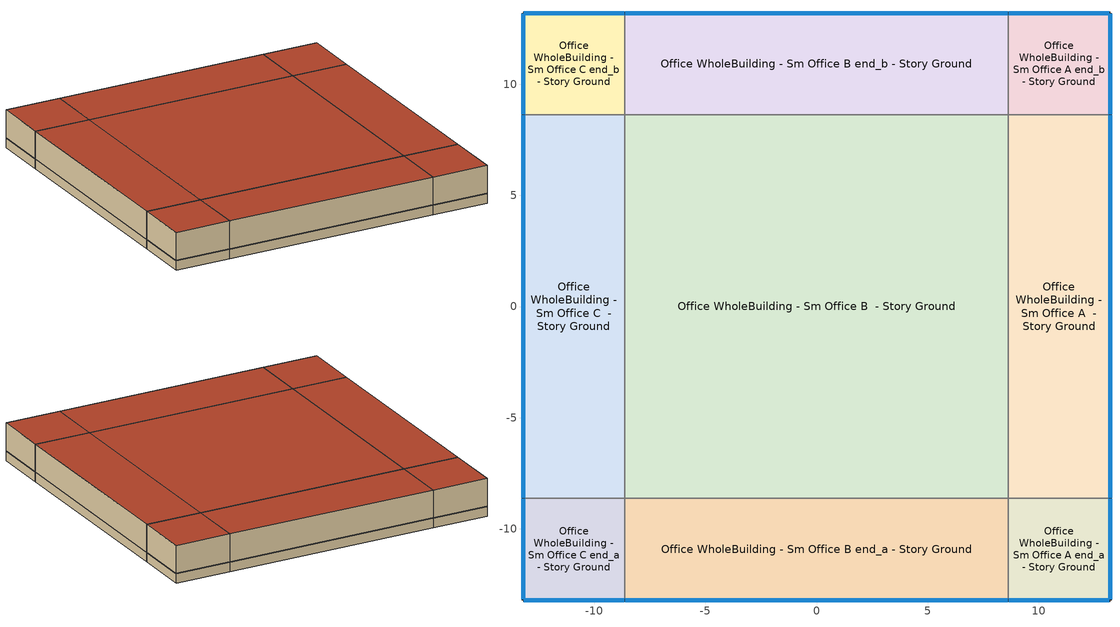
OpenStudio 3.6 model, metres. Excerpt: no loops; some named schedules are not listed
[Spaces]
Office WholeBuilding - Sm Office A end_a - Story Ground
 floor ground (Foundation F 126 Perim 914 Area 209): 13.2,-13.2 8.63,-13.2 8.63,-8.63 13.2,-8.63 z0
 wall outside: 8.63,-13.2 13.2,-13.2 13.2,-8.63 z0:3.05
 wall to Office WholeBuilding - Sm Office B end_a - Story Ground: 8.63,-8.63 8.63,-13.2 z0:3.05
 wall to Office WholeBuilding - Sm Office A  - Story Ground: 13.2,-8.63 8.63,-8.63 z0:3.05
 window (Window U-0.91 SHGC 0.68): 8.65,-13.2 13.17,-13.2 / 13.2,-13.17 13.2,-8.65 z0.76:0.79
 roof outside: 13.2,-8.63 8.63,-8.63 8.63,-13.2 13.2,-13.2 z3.05
Office WholeBuilding - Sm Office B end_a - Story Ground
 floor ground (Foundation F 126 Perim 1725 Area 7888): 8.63,-13.2 -8.63,-13.2 -8.63,-8.63 8.63,-8.63 z0
 wall outside: -8.63,-13.2 8.63,-13.2 z0:3.05
 wall to Office WholeBuilding - Sm Office C end_a - Story Ground: -8.63,-8.63 -8.63,-13.2 z0:3.05
 wall to Office WholeBuilding - Sm Office B  - Story Ground: 8.63,-8.63 -8.63,-8.63 z0:3.05
 window (Window U-0.91 SHGC 0.68): -8.6,-13.2 8.6,-13.2 z0.76:0.79
 roof outside: 8.63,-8.63 -8.63,-8.63 -8.63,-13.2 8.63,-13.2 z3.05
Office WholeBuilding - Sm Office C end_a - Story Ground
 floor ground (Foundation F 126 Perim 914 Area 209): -8.63,-13.2 -13.2,-13.2 -13.2,-8.63 -8.63,-8.63 z0
 wall outside: -13.2,-8.63 -13.2,-13.2 -8.63,-13.2 z0:3.05
 wall to Office WholeBuilding - Sm Office C  - Story Ground: -8.63,-8.63 -13.2,-8.63 z0:3.05
 window (Window U-0.91 SHGC 0.68): -13.17,-13.2 -8.65,-13.2 / -13.2,-8.65 -13.2,-13.17 z0.76:0.79
 roof outside: -8.63,-8.63 -13.2,-8.63 -13.2,-13.2 -8.63,-13.2 z3.05
Office WholeBuilding - Sm Office A  - Story Ground
 floor ground (Foundation F 126 Perim 1725 Area 7888): 13.2,-8.63 8.63,-8.63 8.63,8.63 13.2,8.63 z0
 wall outside: 13.2,-8.63 13.2,8.63 z0:3.05
 wall to Office WholeBuilding - Sm Office B  - Story Ground: 8.63,8.63 8.63,-8.63 z0:3.05
 wall to Office WholeBuilding - Sm Office A end_b - Story Ground: 13.2,8.63 8.63,8.63 z0:3.05
 window (Window U-0.91 SHGC 0.68): 13.2,-8.6 13.2,8.6 z0.76:0.79
 roof outside: 13.2,8.63 8.63,8.63 8.63,-8.63 13.2,-8.63 z3.05
Office WholeBuilding - Sm Office B  - Story Ground
 floor ground (Foundation F 126 Perim 0 Area 29765): 8.63,-8.63 -8.63,-8.63 -8.63,8.63 8.63,8.63 z0
 wall to Office WholeBuilding - Sm Office C  - Story Ground: -8.63,8.63 -8.63,-8.63 z0:3.05
 wall to Office WholeBuilding - Sm Office B end_b - Story Ground: 8.63,8.63 -8.63,8.63 z0:3.05
 roof outside: 8.63,8.63 -8.63,8.63 -8.63,-8.63 8.63,-8.63 z3.05
Office WholeBuilding - Sm Office C  - Story Ground
 floor ground (Foundation F 126 Perim 1725 Area 7888): -8.63,-8.63 -13.2,-8.63 -13.2,8.63 -8.63,8.63 z0
 wall outside: -13.2,8.63 -13.2,-8.63 z0:3.05
 wall to Office WholeBuilding - Sm Office C end_b - Story Ground: -8.63,8.63 -13.2,8.63 z0:3.05
 window (Window U-0.91 SHGC 0.68): -13.2,8.6 -13.2,-8.6 z0.76:0.79
 roof outside: -8.63,8.63 -13.2,8.63 -13.2,-8.63 -8.63,-8.63 z3.05
Office WholeBuilding - Sm Office A end_b - Story Ground
 floor ground (Foundation F 126 Perim 914 Area 209): 13.2,8.63 8.63,8.63 8.63,13.2 13.2,13.2 z0
 wall outside: 13.2,8.63 13.2,13.2 8.63,13.2 z0:3.05
 wall to Office WholeBuilding - Sm Office B end_b - Story Ground: 8.63,13.2 8.63,8.63 z0:3.05
 window (Window U-0.91 SHGC 0.68): 13.2,8.65 13.2,13.17 / 13.17,13.2 8.65,13.2 z0.76:0.79
 roof outside: 13.2,13.2 8.63,13.2 8.63,8.63 13.2,8.63 z3.05
Office WholeBuilding - Sm Office B end_b - Story Ground
 floor ground (Foundation F 126 Perim 1725 Area 7888): 8.63,8.63 -8.63,8.63 -8.63,13.2 8.63,13.2 z0
 wall outside: 8.63,13.2 -8.63,13.2 z0:3.05
 wall to Office WholeBuilding - Sm Office C end_b - Story Ground: -8.63,13.2 -8.63,8.63 z0:3.05
 window (Window U-0.91 SHGC 0.68): 8.6,13.2 -8.6,13.2 z0.76:0.79
 roof outside: 8.63,13.2 -8.63,13.2 -8.63,8.63 8.63,8.63 z3.05
Office WholeBuilding - Sm Office C end_b - Story Ground
 floor ground (Foundation F 126 Perim 914 Area 209): -8.63,8.63 -13.2,8.63 -13.2,13.2 -8.63,13.2 z0
 wall outside: -8.63,13.2 -13.2,13.2 -13.2,8.63 z0:3.05
 window (Window U-0.91 SHGC 0.68): -13.2,13.17 -13.2,8.65 / -8.65,13.2 -13.17,13.2 z0.76:0.79
 roof outside: -8.63,13.2 -13.2,13.2 -13.2,8.63 -8.63,8.63 z3.05
[Site]
CA_LOS-ANGELES-DOWNTOWN-: Latitude {deg}=34.02; Longitude {deg}=-118.29; Time Zone {hr}=-8; Elevation {m}=54; Terrain=City
[Site:WaterMainsTemperature]
Calculation Method=Correlation; Annual Average Outdoor Air Temperature {C}=18.7358; Maximum Difference In Monthly Average Outdoor Air Temperatures {deltaC}=20.53
[ClimateZones]
Climate Zone Institution Name 1=ASHRAE; Climate Zone Document Name 1=ANSI/ASHRAE Standard 169; Climate Zone Document Year 1=2006; Climate Zone Value 1=ASHRAE 169-2013-3A; Climate Zone Institution Name 2=CEC; Climate Zone Document Name 2=California Climate Zone Descriptions; Climate Zone Document Year 2=1995
[Building]
ComStock DOE Ref 1980-2004|SmallOffice: North Axis {deg}=315; Default Construction Set=ComStock DOE Ref 1980-2004 - Office - ASHRAE 169-2013-3A; Default Schedule Set=Building Default Schedule Set; Standards Building Type=Office
[Site:GroundTemperature:FCfactorMethod]
January Ground Temperature {C}=16; February Ground Temperature {C}=11.9; March Ground Temperature {C}=7.7; April Ground Temperature {C}=4; May Ground Temperature {C}=7.9; June Ground Temperature {C}=13.8; July Ground Temperature {C}=17.2; August Ground Temperature {C}=20.8; September Ground Temperature {C}=24.8; October Ground Temperature {C}=26.1; November Ground Temperature {C}=26.5; December Ground Temperature {C}=22.5
[SizingPeriod:DesignDay] Barometric Pressure {Pa}=100654; Wind Direction {deg}=0; Rain Indicator=No; Snow Indicator=No; Day of Month=21; Daylight Saving Time Indicator=No; Dry-Bulb Temperature Range Modifier Type=DefaultMultipliers
Name | Maximum Dry-Bulb Temperature {C} | Daily Dry-Bulb Temperature Range {deltaC} | Wind Speed {m/s} | Sky Clearness | Month | Day Type | Humidity Condition Type | Wetbulb or DewPoint at Maximum Dry-Bulb {C} | Solar Model Indicator | ASHRAE Clear Sky Optical Depth for Beam Irradiance | ASHRAE Clear Sky Optical Depth for Diffuse Irradiance
CA_LOS-ANGELES-DOWNTOWN- Ann Htg 99.6% Condns DB | 6.2 | 0 | 0.2 | 0 | 12 | WinterDesignDay | Wetbulb | 6.2 | ASHRAEClearSky
CA_LOS-ANGELES-DOWNTOWN- Ann Hum_n 99.6% Condns DP=>MCDB | 17.7 | 0 | 0.2 | 0 | 12 | WinterDesignDay | Dewpoint | -10.9 | ASHRAEClearSky
CA_LOS-ANGELES-DOWNTOWN- Ann Htg Wind 99.6% Condns WS=>MCDB | 13.6 | 0 | 4.7 | 0 | 12 | WinterDesignDay | Wetbulb | 13.6 | ASHRAEClearSky
CA_LOS-ANGELES-DOWNTOWN- Ann Clg .4% Condns DB=>MWB | 32.8 | 9.7 | 1.5 |  | 8 | SummerDesignDay | Wetbulb | 18.9 | ASHRAETau | 0.361 | 2.436
[Construction:FfactorGroundFloor] F-Factor {W/m-K}=1.26344
Name | Area {m2} | PerimeterExposed {m}
Foundation F 126 Perim 914 Area 209 | 20.9032 | 9.144
Foundation F 126 Perim 1725 Area 7888 | 78.8782 | 17.2525
Foundation F 126 Perim 0 Area 29765 | 297.647 | 0
[DefaultConstructionSet]
ComStock DOE Ref 1980-2004 - Office - ASHRAE 169-2013-3A: Default Exterior Surface Constructions=Default Surface Constructions 1; Default Interior Surface Constructions=Default Surface Constructions 2; Default Ground Contact Surface Constructions=Default Surface Constructions 3; Default Exterior SubSurface Constructions=Default Sub Surface Constructions 1; Default Interior SubSurface Constructions=Default Sub Surface Constructions 2; Interior Partition Construction=Typical Interior Partition
[DefaultSurfaceConstructions]
Name | Floor Construction | Wall Construction | Roof Ceiling Construction
Default Surface Constructions 1 | Typical Insulated Exterior Mass Floor | Typical Insulated Exterior Mass Wall R-3.45 | Typical IEAD Roof R-13.89
Default Surface Constructions 2 | Typical Interior Floor | Typical Interior Wall | Typical Interior Ceiling
Default Surface Constructions 3 | Typical Insulated Carpeted 6in Slab Floor | Typical Insulated Basement Mass Wall R-6.99
[Construction]
Typical Insulated Exterior Mass Floor: Typical Insulation R-1.06, 4 in. Normalweight Concrete Floor, Typical Carpet Pad
Typical Insulated Exterior Mass Wall R-3.45: 1IN Stucco, 8IN CONCRETE HW RefBldg, Typical Insulation R-1.06, 1/2IN Gypsum
Typical IEAD Roof R-13.89: Roof Membrane, Typical Insulation R-12.77, Metal Roof Surface
Typical Interior Floor: 100mm Normalweight concrete floor, CP02 CARPET PAD
Typical Interior Wall: G01 13mm gypsum board, G01 13mm gypsum board
Typical Interior Ceiling: CP02 CARPET PAD, 100mm Normalweight concrete floor
Typical Insulated Carpeted 6in Slab Floor: 6 in. Normalweight Concrete Floor, Typical Carpet Pad
Typical Insulated Basement Mass Wall R-6.99: Typical Insulation R-5.44, 8 in. Concrete Block Basement Wall
U 0.72 SHGC 0.25 Simple Glazing Window U-0.72 SHGC 0.25: U 0.72 SHGC 0.25 Simple Glazing U-0.72 SHGC 0.25
U 0.72 SHGC 0.25 Simple Glazing Window U-0.72 SHGC 0.25 1: U 0.72 SHGC 0.25 Simple Glazing U-0.72 SHGC 0.25 1
Typical Insulated Metal Door: F08 Metal surface, Typical Insulation
U 0.88 SHGC 0.16 Sgl Ref-A-L Clr 6mm: REF A CLEAR LO 6MM
Typical Overhead Door: Typical Insulation
Typical Interior Window: Clear 3mm
Typical Interior Door; Typical Interior Partition: G05 25mm wood
InteriorFurnishings 1: Std Wood 6inch 1
Window U-0.91 SHGC 0.68: Simple Glazing Single - No LowE - Clear - Wood
[Material:NoMass] Roughness=Smooth; Thermal Absorptance=0.9; Solar Absorptance=0.7
Name | Thermal Resistance {m2-K/W} | Visible Absorptance
Typical Insulation R-1.06 | 0.18664 | 0.7
Typical Carpet Pad; CP02 CARPET PAD | 0.21648 | 0.8
Typical Insulation R-12.77 | 2.24922 | 0.7
Typical Insulation R-5.44 | 0.958542 | 0.7
Typical Insulation | 0.0282222 | 0.7
[Material] Thermal Absorptance=0.9
Name | Roughness | Thickness {m} | Conductivity {W/m-K} | Density {kg/m3} | Specific Heat {J/kg-K} | Solar Absorptance | Visible Absorptance
4 in. Normalweight Concrete Floor | MediumRough | 0.1016 | 2.31 | 2322 | 832 | 0.7 | 0.7
1IN Stucco | Smooth | 0.0253 | 0.6918 | 1858 | 837 | 0.7 | 0.92
8IN CONCRETE HW RefBldg | Rough | 0.2032 | 1.311 | 2240 | 836.8 | 0.7 | 0.7
1/2IN Gypsum | Smooth | 0.0127 | 0.16 | 784.9 | 830 | 0.4 | 0.4
Roof Membrane | VeryRough | 0.0095 | 0.16 | 1121.29 | 1460 | 0.7 | 0.7
Metal Roof Surface; F08 Metal surface | Smooth | 0.0008 | 45.28 | 7824 | 500 | 0.7 | 0.7
100mm Normalweight concrete floor | MediumRough | 0.1016 | 2.31045 | 2322 | 832.557 | 0.7 | 0.7
G01 13mm gypsum board | Smooth | 0.0127 | 0.160031 | 800.001 | 1090.73 | 0.7 | 0.5
6 in. Normalweight Concrete Floor | MediumRough | 0.1524 | 2.31 | 2322 | 832 | 0.7 | 0.7
8 in. Concrete Block Basement Wall | MediumRough | 0.2032 | 1.326 | 1842 | 912 | 0.7 | 0.7
G05 25mm wood | MediumSmooth | 0.0254 | 0.15 | 608 | 1630 | 0.5 | 0.5
Std Wood 6inch 1 | MediumSmooth | 0.15 | 0.12 | 540 | 1210 | 0.7 | 0.7
[DefaultSubSurfaceConstructions]
Name | Fixed Window Construction | Operable Window Construction | Door Construction | Glass Door Construction | Overhead Door Construction | Tubular Daylight Dome Construction | Tubular Daylight Diffuser Construction
Default Sub Surface Constructions 1 | U 0.72 SHGC 0.25 Simple Glazing Window U-0.72 SHGC 0.25 | U 0.72 SHGC 0.25 Simple Glazing Window U-0.72 SHGC 0.25 1 | Typical Insulated Metal Door | U 0.88 SHGC 0.16 Sgl Ref-A-L Clr 6mm | Typical Overhead Door | Typical Interior Window | Typical Interior Window
Default Sub Surface Constructions 2 | Typical Interior Window | Typical Interior Window | Typical Interior Door
[WindowMaterial:SimpleGlazingSystem]
Name | U-Factor {W/m2-K} | Solar Heat Gain Coefficient | Visible Transmittance
U 0.72 SHGC 0.25 Simple Glazing U-0.72 SHGC 0.25; U 0.72 SHGC 0.25 Simple Glazing U-0.72 SHGC 0.25 1 | 4.08835 | 0.25 | 0.13
Simple Glazing Single - No LowE - Clear - Wood | 5.16722 | 0.683 | 0.723
[WindowMaterial:Glazing] Optical Data Type=SpectralAverage; Infrared Transmittance at Normal Incidence=0; Front Side Infrared Hemispherical Emissivity=0.84; Conductivity {W/m-K}=0.9; Dirt Correction Factor for Solar and Visible Transmittance=1; Solar Diffusing=No
Name | Thickness {m} | Solar Transmittance at Normal Incidence | Front Side Solar Reflectance at Normal Incidence | Back Side Solar Reflectance at Normal Incidence | Visible Transmittance at Normal Incidence | Front Side Visible Reflectance at Normal Incidence | Back Side Visible Reflectance at Normal Incidence | Back Side Infrared Hemispherical Emissivity
REF A CLEAR LO 6MM | 0.006 | 0.066 | 0.341 | 0.493 | 0.08 | 0.41 | 0.37 | 0.4
Clear 3mm | 0.003 | 0.837 | 0.075 | 0.075 | 0.898 | 0.081 | 0.081 | 0.84
[SpaceType]
Office WholeBuilding - Sm Office - ComStock DOE Ref 1980-2004: Default Schedule Set=Office WholeBuilding - Sm Office Schedule Set; Design Specification Outdoor Air Object=Office WholeBuilding - Sm Office Ventilation; Standards Building Type=Office; Standards Space Type=WholeBuilding - Sm Office
[BuildingStory]
Story Ground: Nominal Z Coordinate {m}=0; Nominal Floor to Floor Height {m}=3.048
[Space] Space Type=Office WholeBuilding - Sm Office - ComStock DOE Ref 1980-2004; Building Story=Story Ground
Name | Thermal Zone
Office WholeBuilding - Sm Office A end_a - Story Ground | Zone Office WholeBuilding - Sm Office A end_a - Story Ground
Office WholeBuilding - Sm Office B end_a - Story Ground | Zone Office WholeBuilding - Sm Office B end_a - Story Ground
Office WholeBuilding - Sm Office C end_a - Story Ground | Zone Office WholeBuilding - Sm Office C end_a - Story Ground
Office WholeBuilding - Sm Office A  - Story Ground | Zone Office WholeBuilding - Sm Office A  - Story Ground
Office WholeBuilding - Sm Office B  - Story Ground | Zone Office WholeBuilding - Sm Office B  - Story Ground
Office WholeBuilding - Sm Office C  - Story Ground | Zone Office WholeBuilding - Sm Office C  - Story Ground
Office WholeBuilding - Sm Office A end_b - Story Ground | Zone Office WholeBuilding - Sm Office A end_b - Story Ground
Office WholeBuilding - Sm Office B end_b - Story Ground | Zone Office WholeBuilding - Sm Office B end_b - Story Ground
Office WholeBuilding - Sm Office C end_b - Story Ground | Zone Office WholeBuilding - Sm Office C end_b - Story Ground
[ThermalZone] Multiplier=1; Use Ideal Air Loads=No
Name | Thermostat
Zone Office WholeBuilding - Sm Office A end_a - Story Ground | Office WholeBuilding - Sm Office - ComStock DOE Ref 1980-2004 Thermostat 1
Zone Office WholeBuilding - Sm Office B end_a - Story Ground | Office WholeBuilding - Sm Office - ComStock DOE Ref 1980-2004 Thermostat 4
Zone Office WholeBuilding - Sm Office C end_a - Story Ground | Office WholeBuilding - Sm Office - ComStock DOE Ref 1980-2004 Thermostat 7
Zone Office WholeBuilding - Sm Office A  - Story Ground | Office WholeBuilding - Sm Office - ComStock DOE Ref 1980-2004 Thermostat
Zone Office WholeBuilding - Sm Office B  - Story Ground | Office WholeBuilding - Sm Office - ComStock DOE Ref 1980-2004 Thermostat 3
Zone Office WholeBuilding - Sm Office C  - Story Ground | Office WholeBuilding - Sm Office - ComStock DOE Ref 1980-2004 Thermostat 6
Zone Office WholeBuilding - Sm Office A end_b - Story Ground | Office WholeBuilding - Sm Office - ComStock DOE Ref 1980-2004 Thermostat 2
Zone Office WholeBuilding - Sm Office B end_b - Story Ground | Office WholeBuilding - Sm Office - ComStock DOE Ref 1980-2004 Thermostat 5
Zone Office WholeBuilding - Sm Office C end_b - Story Ground | Office WholeBuilding - Sm Office - ComStock DOE Ref 1980-2004 Thermostat 8
[People:Definition]
Office WholeBuilding - Sm Office People Definition: Number of People Calculation Method=People/Area; People per Space Floor Area {person/m2}=0.0538196; Fraction Radiant=0.3
[People]
Office WholeBuilding - Sm Office People: People Definition=Office WholeBuilding - Sm Office People Definition; Space or SpaceType=Office WholeBuilding - Sm Office - ComStock DOE Ref 1980-2004; Work Efficiency Schedule=Work Efficiency Schedule; Clothing Insulation Schedule=Clothing Schedule; Air Velocity Schedule=Air Velocity Schedule; Multiplier=1
[Lights:Definition] Design Level Calculation Method=Watts/Area; Fraction Visible=0.2; Return Air Fraction=0
Name | Watts per Space Floor Area {W/m2} | Fraction Radiant
Office WholeBuilding - Sm Office - ComStock DOE Ref 1980-2004 General Lights Definition | 4.61388 | 0.365
Office WholeBuilding - Sm Office - ComStock DOE Ref 1980-2004 Wall Wash Lights Definition | 1.07152 | 0.165
[ElectricEquipment:Definition]
Office WholeBuilding - Sm Office Elec Equip Definition: Design Level Calculation Method=Watts/Area; Watts per Space Floor Area {W/m2}=10.7639; Fraction Latent=0; Fraction Radiant=0.5; Fraction Lost=0
[ElectricEquipment]
Office WholeBuilding - Sm Office Elec Equip: Electric Equipment Definition=Office WholeBuilding - Sm Office Elec Equip Definition; Space or SpaceType=Office WholeBuilding - Sm Office - ComStock DOE Ref 1980-2004; Schedule=Office BLDG_EQUIP_EndUseData BPR Adjusted
[DesignSpecification:OutdoorAir]
Office WholeBuilding - Sm Office Ventilation: Outdoor Air Method=Sum; Outdoor Air Flow per Person {m3/s-person}=0.00943895
[DefaultScheduleSet]
Name | Number of People Schedule | People Activity Level Schedule | Lighting Schedule | Electric Equipment Schedule | Infiltration Schedule | Hours of Operation Schedule
Office WholeBuilding - Sm Office Schedule Set | Small Office Bldg Occ | Small Office Activity | Office BLDG_LIGHT_EndUseData | Office BLDG_EQUIP_EndUseData | Small Office Infil Quarter On
Building Default Schedule Set |  |  |  |  |  | Building Hours of Operation NonResidential
[Exterior:Lights:Definition]
Name | Design Level {W}
Parking Areas and Drives Def (W/ft^2) | 0.0497494
Building Facades Def (W/ft^2) | 0.25
Main Entries Def (W/ft) | 30
Other Doors Def (W/ft) | 25
[Exterior:Lights] Schedule=Always On Discrete; Control Option=AstronomicalClock
Name | Exterior Lights Definition | Multiplier
Parking Areas and Drives | Parking Areas and Drives Def (W/ft^2) | 12150
Building Facades | Building Facades Def (W/ft^2) | 3464.1
Main Entries | Main Entries Def (W/ft) | 12
Other Doors | Other Doors Def (W/ft) | 6
[ThermostatSetpoint:DualSetpoint] Heating Setpoint Temperature Schedule=Small Office HtgSetp; Cooling Setpoint Temperature Schedule=Small Office ClgSetp
Office WholeBuilding - Sm Office - ComStock DOE Ref 1980-2004 Thermostat; Office WholeBuilding - Sm Office - ComStock DOE Ref 1980-2004 Thermostat 1; Office WholeBuilding - Sm Office - ComStock DOE Ref 1980-2004 Thermostat 2; Office WholeBuilding - Sm Office - ComStock DOE Ref 1980-2004 Thermostat 3; Office WholeBuilding - Sm Office - ComStock DOE Ref 1980-2004 Thermostat 4; Office WholeBuilding - Sm Office - ComStock DOE Ref 1980-2004 Thermostat 5; Office WholeBuilding - Sm Office - ComStock DOE Ref 1980-2004 Thermostat 6; Office WholeBuilding - Sm Office - ComStock DOE Ref 1980-2004 Thermostat 7; Office WholeBuilding - Sm Office - ComStock DOE Ref 1980-2004 Thermostat 8
[InternalMass:Definition]
Internal Mass Definition 2: Construction=InteriorFurnishings 1; Design Level Calculation Method=SurfaceArea/Area; Surface Area per Space Floor Area=2
[InternalMass] Internal Mass Definition=Internal Mass Definition 2; Multiplier=1
Name | Space or SpaceType
Office WholeBuilding - Sm Office A end_b - Story Ground Mass | Office WholeBuilding - Sm Office A end_b - Story Ground
Office WholeBuilding - Sm Office C  - Story Ground Mass | Office WholeBuilding - Sm Office C  - Story Ground
Office WholeBuilding - Sm Office C end_b - Story Ground Mass | Office WholeBuilding - Sm Office C end_b - Story Ground
Office WholeBuilding - Sm Office B end_b - Story Ground Mass | Office WholeBuilding - Sm Office B end_b - Story Ground
Office WholeBuilding - Sm Office A  - Story Ground Mass | Office WholeBuilding - Sm Office A  - Story Ground
Office WholeBuilding - Sm Office C end_a - Story Ground Mass | Office WholeBuilding - Sm Office C end_a - Story Ground
Office WholeBuilding - Sm Office B  - Story Ground Mass | Office WholeBuilding - Sm Office B  - Story Ground
Office WholeBuilding - Sm Office B end_a - Story Ground Mass | Office WholeBuilding - Sm Office B end_a - Story Ground
Office WholeBuilding - Sm Office A end_a - Story Ground Mass | Office WholeBuilding - Sm Office A end_a - Story Ground
[Lights] Space or SpaceType=Office WholeBuilding - Sm Office - ComStock DOE Ref 1980-2004; Schedule=Office BLDG_LIGHT_EndUseData BPR Adjusted; Fraction Replaceable=1
Name | Lights Definition
Office WholeBuilding - Sm Office - ComStock DOE Ref 1980-2004 General Lighting | Office WholeBuilding - Sm Office - ComStock DOE Ref 1980-2004 General Lights Definition
Office WholeBuilding - Sm Office - ComStock DOE Ref 1980-2004 Wall Wash Lighting | Office WholeBuilding - Sm Office - ComStock DOE Ref 1980-2004 Wall Wash Lights Definition
[SpaceInfiltration:DesignFlowRate] Design Flow Rate Calculation Method=Flow/ExteriorArea; Flow per Exterior Surface Area {m3/s-m2}=0.000206641; Velocity Term Coefficient=0
Name | Space or SpaceType | Schedule | Constant Term Coefficient | Temperature Term Coefficient | Velocity Squared Term Coefficient
Office WholeBuilding - Sm Office A end_b - Story Ground HVAC On Infiltration | Office WholeBuilding - Sm Office A end_b - Story Ground | Infiltration HVAC On Schedule | 0.0209 | 0.0064 | 0.1297
Office WholeBuilding - Sm Office A end_b - Story Ground HVAC Off Infiltration | Office WholeBuilding - Sm Office A end_b - Story Ground | Infiltration HVAC Off Schedule | 0 | 0.0179 | 0.1473
Office WholeBuilding - Sm Office C  - Story Ground HVAC On Infiltration | Office WholeBuilding - Sm Office C  - Story Ground | Infiltration HVAC On Schedule | 0.0209 | 0.0064 | 0.1297
Office WholeBuilding - Sm Office C  - Story Ground HVAC Off Infiltration | Office WholeBuilding - Sm Office C  - Story Ground | Infiltration HVAC Off Schedule | 0 | 0.0179 | 0.1473
Office WholeBuilding - Sm Office C end_b - Story Ground HVAC On Infiltration | Office WholeBuilding - Sm Office C end_b - Story Ground | Infiltration HVAC On Schedule | 0.0209 | 0.0064 | 0.1297
Office WholeBuilding - Sm Office C end_b - Story Ground HVAC Off Infiltration | Office WholeBuilding - Sm Office C end_b - Story Ground | Infiltration HVAC Off Schedule | 0 | 0.0179 | 0.1473
Office WholeBuilding - Sm Office B end_b - Story Ground HVAC On Infiltration | Office WholeBuilding - Sm Office B end_b - Story Ground | Infiltration HVAC On Schedule | 0.0209 | 0.0064 | 0.1297
Office WholeBuilding - Sm Office B end_b - Story Ground HVAC Off Infiltration | Office WholeBuilding - Sm Office B end_b - Story Ground | Infiltration HVAC Off Schedule | 0 | 0.0179 | 0.1473
Office WholeBuilding - Sm Office A  - Story Ground HVAC On Infiltration | Office WholeBuilding - Sm Office A  - Story Ground | Infiltration HVAC On Schedule | 0.0209 | 0.0064 | 0.1297
Office WholeBuilding - Sm Office A  - Story Ground HVAC Off Infiltration | Office WholeBuilding - Sm Office A  - Story Ground | Infiltration HVAC Off Schedule | 0 | 0.0179 | 0.1473
Office WholeBuilding - Sm Office C end_a - Story Ground HVAC On Infiltration | Office WholeBuilding - Sm Office C end_a - Story Ground | Infiltration HVAC On Schedule | 0.0209 | 0.0064 | 0.1297
Office WholeBuilding - Sm Office C end_a - Story Ground HVAC Off Infiltration | Office WholeBuilding - Sm Office C end_a - Story Ground | Infiltration HVAC Off Schedule | 0 | 0.0179 | 0.1473
Office WholeBuilding - Sm Office B  - Story Ground HVAC On Infiltration | Office WholeBuilding - Sm Office B  - Story Ground | Infiltration HVAC On Schedule | 0.0209 | 0.0064 | 0.1297
Office WholeBuilding - Sm Office B  - Story Ground HVAC Off Infiltration | Office WholeBuilding - Sm Office B  - Story Ground | Infiltration HVAC Off Schedule | 0 | 0.0179 | 0.1473
Office WholeBuilding - Sm Office B end_a - Story Ground HVAC On Infiltration | Office WholeBuilding - Sm Office B end_a - Story Ground | Infiltration HVAC On Schedule | 0.0209 | 0.0064 | 0.1297
Office WholeBuilding - Sm Office B end_a - Story Ground HVAC Off Infiltration | Office WholeBuilding - Sm Office B end_a - Story Ground | Infiltration HVAC Off Schedule | 0 | 0.0179 | 0.1473
Office WholeBuilding - Sm Office A end_a - Story Ground HVAC On Infiltration | Office WholeBuilding - Sm Office A end_a - Story Ground | Infiltration HVAC On Schedule | 0.0209 | 0.0064 | 0.1297
Office WholeBuilding - Sm Office A end_a - Story Ground HVAC Off Infiltration | Office WholeBuilding - Sm Office A end_a - Story Ground | Infiltration HVAC Off Schedule | 0 | 0.0179 | 0.1473
[Schedule:Ruleset]
Name | Default Day Schedule | Summer Design Day Schedule | Winter Design Day Schedule
Clothing Schedule | Clothing Schedule Default Winter Clothes
Air Velocity Schedule | Air Velocity Schedule Default
Work Efficiency Schedule | Work Efficiency Schedule Default
Small Office Bldg Occ | Small Office Bldg Occ Default | Small Office Bldg Occ Summer Design Day | Small Office Bldg Occ Winter Design Day
Small Office Activity | Small Office Activity Default | Small Office Activity Summer Design Day | Small Office Activity Winter Design Day
Office BLDG_LIGHT_EndUseData | Office BLDG_LIGHT_EndUseData Default | Office BLDG_LIGHT_EndUseData Summer Design Day | Office BLDG_LIGHT_EndUseData Winter Design Day
Office BLDG_EQUIP_EndUseData | Office BLDG_EQUIP_EndUseData Default | Office BLDG_EQUIP_EndUseData Summer Design Day | Office BLDG_EQUIP_EndUseData Winter Design Day
Small Office Infil Quarter On | Small Office Infil Quarter On Default | Small Office Infil Quarter On Summer Design Day | Small Office Infil Quarter On Winter Design Day
Small Office HtgSetp | Small Office HtgSetp Default | Schedule Day 5 | Schedule Day 6
Small Office ClgSetp | Small Office ClgSetp Default | Schedule Day 2 | Schedule Day 3
Building Hours of Operation NonResidential | Building Hours of Operation NonResidential Default | Building Hours of Operation NonResidential Summer Design Day | Building Hours of Operation NonResidential Winter Design Day
Office BLDG_LIGHT_EndUseData BPR Adjusted | Office BLDG_LIGHT_EndUseData Default 1 | Office BLDG_LIGHT_EndUseData Summer Design Day 1 | Office BLDG_LIGHT_EndUseData Winter Design Day 1
Office BLDG_EQUIP_EndUseData BPR Adjusted | Office BLDG_EQUIP_EndUseData Default 1 | Office BLDG_EQUIP_EndUseData Summer Design Day 1 | Office BLDG_EQUIP_EndUseData Winter Design Day 1
[Schedule:Day]
Clothing Schedule Default Winter Clothes; Office BLDG_LIGHT_EndUseData Summer Design Day; Office BLDG_EQUIP_EndUseData Summer Design Day; Building Hours of Operation NonResidential Winter Design Day; Building Hours of Operation NonResidential Summer Design Day; Office BLDG_LIGHT_EndUseData Summer Design Day 1; Office BLDG_EQUIP_EndUseData Summer Design Day 1: 24, 0, 1
Air Velocity Schedule Default: 24, 0, 0.2
Work Efficiency Schedule Default; Small Office Bldg Occ Winter Design Day; Office BLDG_LIGHT_EndUseData Winter Design Day; Office BLDG_EQUIP_EndUseData Winter Design Day; Office BLDG_LIGHT_EndUseData Winter Design Day 1; Office BLDG_EQUIP_EndUseData Winter Design Day 1: 24, 0, 0
Small Office Bldg Occ Default: Yes, 0, 10, 0.0362745, 0, 20, 0.0343137, 0, 30, 0.0323529, 0, 40, 0.0303922, 0, 50, 0.0284314, 1, 0, 0.0264706, 1, 10, 0.0245098, 1, 20, 0.022549, 1, 30, 0.0205882, 1, 40, 0.0186275, 1, 50, 0.0166667, 2, 0, 0.0147059, 2, 10, 0.0127451, 2, 20, 0.0107843, 2, 30, 0.00882353, 2, 40, 0.00686275, 2, 50, 0.00490196, 3, 0, 0.00294118, 3, 10, 0.000980392, 3, 15, 0, 6, 45, 0, 6, 55, 0.0166667, 7, 5, 0.0333333, 7, 15, 0.05, 7, 25, 0.0666667, 7, 35, 0.0833333, 7, 45, 0.1, 7, 55, 0.116667, 8, 5, 0.133333, 8, 15, 0.15, 8, 24, 0.166667, 8, 34, 0.183333, 8, 44, 0.2, 8, 45, 0.2, 8, 54, 0.325, 9, 4, 0.45, 9, 14, 0.575, 9, 24, 0.7, 9, 34, 0.825, 9, 44, 0.95, 9, 45, 0.95, 12, 37, 0.95, 12, 47, 0.875, 12, 57, 0.8, 13, 7, 0.725, 13, 17, 0.65, 13, 27, 0.575, 13, 37, 0.5, 13, 47, 0.575, 13, 57, 0.65, 14, 7, 0.725, 14, 17, 0.8, 14, 27, 0.875, 14, 37, 0.95, 17, 30, 0.95, 17, 40, 0.841667, 17, 50, 0.733333, 18, 0, 0.625, 18, 10, 0.516667, 18, 20, 0.408333, 18, 30, 0.3, 18, 40, 0.266667, 18, 50, 0.233333, 19, 0, 0.2, 19, 10, 0.166667, 19, 20, 0.133333, 19, 30, 0.1, 20, 0, 0.1, 20, 10, 0.0958333, 20, 20, 0.0916667, 20, 30, 0.0875, 20, 40, 0.0833333, 20, 50, 0.0791667, 21, 0, 0.075, 21, 10, 0.0708333, 21, 20, 0.0666667, 21, 30, 0.0625, 21, 40, 0.0583333, 21, 50, 0.0541667, 22, 0, 0.05, 23, 0, 0.05, 23, 10, 0.0480392, 23, 20, 0.0460784, 23, 30, 0.0441176, 23, 40, 0.0421569, 23, 50, 0.0401961, 24, 0, 0.0382353
Small Office Bldg Occ Summer Design Day: 6, 0, 0, 22, 0, 1, 24, 0, 0.05
Small Office Activity Default: Yes, 24, 0, 120
Small Office Activity Winter Design Day; Small Office Activity Summer Design Day: 24, 0, 120
Office BLDG_LIGHT_EndUseData Default: Yes, 0, 10, 0.0648987, 0, 20, 0.0594238, 0, 30, 0.053949, 0, 40, 0.0531798, 0, 50, 0.0524107, 1, 0, 0.0516415, 1, 10, 0.0508723, 1, 20, 0.0501032, 1, 30, 0.049334, 1, 40, 0.0472891, 1, 50, 0.0452441, 2, 0, 0.0431992, 2, 10, 0.0411543, 2, 20, 0.0391093, 2, 30, 0.0370644, 2, 40, 0.0350195, 2, 45, 0.033997, 2, 54, 0.034449, 3, 4, 0.034901, 3, 14, 0.035353, 3, 24, 0.035805, 3, 34, 0.036257, 3, 44, 0.036709, 3, 45, 0.036709, 3, 54, 0.0389998, 4, 4, 0.0412907, 4, 15, 0.0435815, 4, 25, 0.0458723, 4, 35, 0.0481632, 4, 45, 0.050454, 4, 55, 0.0485905, 5, 5, 0.046727, 5, 15, 0.0448635, 5, 25, 0.043, 5, 35, 0.0411365, 5, 45, 0.039273, 5, 55, 0.0395075, 6, 5, 0.039742, 6, 15, 0.0399765, 6, 25, 0.040211, 6, 35, 0.0404455, 6, 45, 0.04068, 6, 55, 0.0481952, 7, 5, 0.0557103, 7, 15, 0.0632255, 7, 25, 0.0707407, 7, 35, 0.0782558, 7, 45, 0.085771, 7, 55, 0.102601, 8, 5, 0.119431, 8, 15, 0.136262, 8, 24, 0.153092, 8, 34, 0.169922, 8, 44, 0.186752, 8, 45, 0.186752, 8, 54, 0.245974, 9, 4, 0.305197, 9, 14, 0.364419, 9, 24, 0.423641, 9, 34, 0.482864, 9, 44, 0.542086, 9, 45, 0.542086, 9, 54, 0.580584, 10, 4, 0.619082, 10, 14, 0.657579, 10, 24, 0.696077, 10, 34, 0.734575, 10, 44, 0.773073, 10, 45, 0.773073, 10, 54, 0.784763, 11, 4, 0.796454, 11, 14, 0.808144, 11, 24, 0.819834, 11, 34, 0.831525, 11, 44, 0.843215, 11, 45, 0.843215, 11, 54, 0.844507, 12, 4, 0.8458, 12, 14, 0.847092, 12, 24, 0.848385, 12, 34, 0.849677, 12, 37, 0.85, 12, 47, 0.844657, 12, 57, 0.839313, 13, 7, 0.83397, 13, 17, 0.828626, 13, 27, 0.823283, 13, 37, 0.817939, 13, 47, 0.809622, 13, 57, 0.801306, 14, 7, 0.792989, 14, 17, 0.784672, 14, 27, 0.776356, 14, 37, 0.768039, 14, 47, 0.772064, 14, 57, 0.776089, 15, 7, 0.780114, 15, 17, 0.784138, 15, 27, 0.788163, 15, 37, 0.792188, 15, 47, 0.78769, 15, 57, 0.783193, 16, 7, 0.778695, 16, 17, 0.774197, 16, 27, 0.7697, 16, 37, 0.765202, 16, 47, 0.742639, 16, 57, 0.720076, 17, 7, 0.697513, 17, 17, 0.67495, 17, 27, 0.652387, 17, 30, 0.646746, 17, 40, 0.588936, 17, 50, 0.531125, 18, 0, 0.473315, 18, 10, 0.415505, 18, 20, 0.357694, 18, 30, 0.299884, 18, 40, 0.272467, 18, 50, 0.245049, 19, 0, 0.217631, 19, 10, 0.190214, 19, 20, 0.162796, 19, 30, 0.135379, 19, 40, 0.128054, 19, 50, 0.120729, 20, 0, 0.113405, 20, 10, 0.10608, 20, 20, 0.0987548, 20, 30, 0.09143, 20, 40, 0.0905747, 20, 50, 0.0897193, 21, 0, 0.088864, 21, 10, 0.0880087, 21, 20, 0.0871533, 21, 30, 0.086298, 21, 40, 0.0864745, 21, 50, 0.086651, 22, 0, 0.0868275, 22, 10, 0.087004, 22, 20, 0.0871805, 22, 30, 0.087357, 22, 40, 0.0872638, 22, 50, 0.0871707, 23, 0, 0.0870775, 23, 10, 0.0869843, 23, 20, 0.0868912, 23, 30, 0.086798, 23, 40, 0.0813232, 23, 50, 0.0758483, 24, 0, 0.0703735
Office BLDG_EQUIP_EndUseData Default: Yes, 0, 10, 0.637127, 0, 20, 0.628058, 0, 30, 0.61899, 0, 40, 0.605775, 0, 50, 0.59256, 1, 0, 0.579345, 1, 10, 0.56613, 1, 20, 0.552915, 1, 30, 0.5397, 1, 40, 0.545153, 1, 50, 0.550607, 2, 0, 0.55606, 2, 10, 0.561513, 2, 20, 0.566967, 2, 30, 0.57242, 2, 40, 0.577873, 2, 45, 0.5806, 2, 54, 0.580533, 3, 4, 0.580467, 3, 14, 0.5804, 3, 24, 0.580333, 3, 34, 0.580267, 3, 44, 0.5802, 3, 45, 0.5802, 3, 54, 0.57735, 4, 4, 0.5745, 4, 15, 0.57165, 4, 25, 0.5688, 4, 35, 0.56595, 4, 45, 0.5631, 4, 55, 0.560417, 5, 5, 0.557733, 5, 15, 0.55505, 5, 25, 0.552367, 5, 35, 0.549683, 5, 45, 0.547, 5, 55, 0.545383, 6, 5, 0.543767, 6, 15, 0.54215, 6, 25, 0.540533, 6, 35, 0.538917, 6, 45, 0.5373, 6, 55, 0.537517, 7, 5, 0.537733, 7, 15, 0.53795, 7, 25, 0.538167, 7, 35, 0.538383, 7, 45, 0.5386, 7, 55, 0.5485, 8, 5, 0.5584, 8, 15, 0.5683, 8, 24, 0.5782, 8, 34, 0.5881, 8, 44, 0.598, 8, 45, 0.598, 8, 54, 0.612533, 9, 4, 0.627067, 9, 14, 0.6416, 9, 24, 0.656133, 9, 34, 0.670667, 9, 44, 0.6852, 9, 45, 0.6852, 9, 54, 0.701133, 10, 4, 0.717067, 10, 14, 0.733, 10, 24, 0.748933, 10, 34, 0.764867, 10, 44, 0.7808, 10, 45, 0.7808, 10, 54, 0.7949, 11, 4, 0.809, 11, 14, 0.8231, 11, 24, 0.8372, 11, 34, 0.8513, 11, 44, 0.8654, 11, 45, 0.8654, 11, 54, 0.869457, 12, 4, 0.873514, 12, 14, 0.877571, 12, 24, 0.881629, 12, 34, 0.885686, 12, 37, 0.8867, 12, 47, 0.8859, 12, 57, 0.8851, 13, 7, 0.8843, 13, 17, 0.8835, 13, 27, 0.8827, 13, 37, 0.8819, 13, 47, 0.8717, 13, 57, 0.8615, 14, 7, 0.8513, 14, 17, 0.8411, 14, 27, 0.8309, 14, 37, 0.8207, 14, 47, 0.814033, 14, 57, 0.807367, 15, 7, 0.8007, 15, 17, 0.794033, 15, 27, 0.787367, 15, 37, 0.7807, 15, 47, 0.773133, 15, 57, 0.765567, 16, 7, 0.758, 16, 17, 0.750433, 16, 27, 0.742867, 16, 37, 0.7353, 16, 47, 0.7229, 16, 57, 0.7105, 17, 7, 0.6981, 17, 17, 0.6857, 17, 27, 0.6733, 17, 30, 0.6702, 17, 40, 0.6593, 17, 50, 0.6484, 18, 0, 0.6375, 18, 10, 0.6266, 18, 20, 0.6157, 18, 30, 0.6048, 18, 40, 0.598333, 18, 50, 0.591867, 19, 0, 0.5854, 19, 10, 0.578933, 19, 20, 0.572467, 19, 30, 0.566, 19, 40, 0.56735, 19, 50, 0.5687, 20, 0, 0.57005, 20, 10, 0.5714, 20, 20, 0.57275, 20, 30, 0.5741, 20, 40, 0.580533, 20, 50, 0.586967, 21, 0, 0.5934, 21, 10, 0.599833, 21, 20, 0.606267, 21, 30, 0.6127, 21, 40, 0.6203, 21, 50, 0.6279, 22, 0, 0.6355, 22, 10, 0.6431, 22, 20, 0.6507, 22, 30, 0.6583, 22, 40, 0.660817, 22, 50, 0.663333, 23, 0, 0.66585, 23, 10, 0.668367, 23, 20, 0.670883, 23, 30, 0.6734, 23, 40, 0.664332, 23, 50, 0.655263, 24, 0, 0.646195
Small Office Infil Quarter On Default; Small Office Infil Quarter On Summer Design Day: 6, 0, 1, 22, 0, 0.25, 24, 0, 1
Small Office Infil Quarter On Winter Design Day: 6, 0, 1, 18, 0, 0.25, 24, 0, 1
Small Office HtgSetp Default: Yes, 7, 15, 18.3333, 23, 0, 20, 24, 0, 18.3333
Small Office HtgSetp Sat Day: Yes, 11, 0, 18.3333, 19, 15, 20, 24, 0, 18.3333
Small Office HtgSetp SmrDsn|Sun Day: Yes, 11, 0, 18.3333, 24, 0, 18.3333
Small Office ClgSetp Default: Yes, 7, 15, 21.1111, 23, 0, 21.1111, 24, 0, 21.1111
Small Office ClgSetp Sat Day: Yes, 11, 0, 21.1111, 19, 15, 21.1111, 24, 0, 21.1111
Small Office ClgSetp WntrDsn|Sun Day: Yes, 11, 0, 21.1111, 24, 0, 21.1111
Building Hours of Operation NonResidential Default: 9, 15, 0, 19, 0, 1, 24, 0, 0
Building Hours of Operation NonResidential Saturday; Building Hours of Operation NonResidential Sunday: 11, 0, 0, 18, 15, 1, 24, 0, 0
Office BLDG_LIGHT_EndUseData Default 1: No, 0, 10, 0.0321891, 0, 20, 0.0264862, 0, 30, 0.0207833, 0, 40, 0.019982, 0, 50, 0.0191808, 1, 0, 0.0183796, 1, 10, 0.0175784, 1, 20, 0.0167772, 1, 30, 0.015976, 1, 40, 0.0138459, 1, 50, 0.0117157, 2, 0, 0.00958559, 2, 10, 0.00745546, 2, 20, 0.00532533, 2, 30, 0.0031952, 2, 40, 0.00106507, 2, 45, 0, 2, 54, 0.000470832, 3, 4, 0.000941663, 3, 14, 0.00141249, 3, 24, 0.00188333, 3, 34, 0.00235416, 3, 44, 0.00282499, 3, 45, 0.00282499, 3, 54, 0.00521127, 4, 4, 0.00759754, 4, 15, 0.00998382, 4, 25, 0.0123701, 4, 35, 0.0147564, 4, 45, 0.0171426, 4, 55, 0.0152015, 5, 5, 0.0132604, 5, 15, 0.0113192, 5, 25, 0.00937809, 5, 35, 0.00743695, 5, 45, 0.00549581, 5, 55, 0.00574008, 6, 5, 0.00598435, 6, 15, 0.00622862, 6, 25, 0.00647289, 6, 35, 0.00671716, 6, 45, 0.00696143, 6, 55, 0.0147897, 7, 5, 0.022618, 7, 15, 0.0304462, 7, 25, 0.0382745, 7, 35, 0.0461028, 7, 45, 0.0539311, 7, 55, 0.0714624, 8, 5, 0.0889938, 8, 15, 0.106525, 8, 24, 0.124056, 8, 34, 0.141588, 8, 44, 0.159119, 8, 45, 0.159119, 8, 54, 0.220809, 9, 4, 0.282499, 9, 14, 0.344188, 9, 24, 0.405878, 9, 34, 0.467568, 9, 44, 0.529257, 9, 45, 0.529257, 9, 54, 0.569359, 10, 4, 0.609461, 10, 14, 0.649563, 10, 24, 0.689664, 10, 34, 0.729766, 10, 44, 0.769868, 10, 45, 0.769868, 10, 54, 0.782045, 11, 4, 0.794223, 11, 14, 0.8064, 11, 24, 0.818578, 11, 34, 0.830755, 11, 44, 0.842932, 11, 45, 0.842932, 11, 54, 0.844279, 12, 4, 0.845625, 12, 14, 0.846971, 12, 24, 0.848317, 12, 34, 0.849663, 12, 37, 0.85, 12, 47, 0.844434, 12, 57, 0.838868, 13, 7, 0.833302, 13, 17, 0.827735, 13, 27, 0.822169, 13, 37, 0.816603, 13, 47, 0.80794, 13, 57, 0.799277, 14, 7, 0.790614, 14, 17, 0.781951, 14, 27, 0.773287, 14, 37, 0.764624, 14, 47, 0.768817, 14, 57, 0.773009, 15, 7, 0.777202, 15, 17, 0.781394, 15, 27, 0.785587, 15, 37, 0.789779, 15, 47, 0.785094, 15, 57, 0.780409, 16, 7, 0.775724, 16, 17, 0.771039, 16, 27, 0.766354, 16, 37, 0.761669, 16, 47, 0.738166, 16, 57, 0.714663, 17, 7, 0.69116, 17, 17, 0.667657, 17, 27, 0.644154, 17, 30, 0.638278, 17, 40, 0.578059, 17, 50, 0.51784, 18, 0, 0.457621, 18, 10, 0.397402, 18, 20, 0.337183, 18, 30, 0.276965, 18, 40, 0.248405, 18, 50, 0.219845, 19, 0, 0.191285, 19, 10, 0.162725, 19, 20, 0.134166, 19, 30, 0.105606, 19, 40, 0.0979759, 19, 50, 0.0903458, 20, 0, 0.0827158, 20, 10, 0.0750858, 20, 20, 0.0674558, 20, 30, 0.0598258, 20, 40, 0.0589349, 20, 50, 0.0580439, 21, 0, 0.0571529, 21, 10, 0.0562619, 21, 20, 0.055371, 21, 30, 0.05448, 21, 40, 0.0546639, 21, 50, 0.0548477, 22, 0, 0.0550316, 22, 10, 0.0552154, 22, 20, 0.0553993, 22, 30, 0.0555831, 22, 40, 0.0554861, 22, 50, 0.055389, 23, 0, 0.055292, 23, 10, 0.0551949, 23, 20, 0.0550979, 23, 30, 0.0550008, 23, 40, 0.0492979, 23, 50, 0.043595, 24, 0, 0.037892
Office BLDG_EQUIP_EndUseData Default 1: No, 0, 10, 0.348342, 0, 20, 0.328781, 0, 30, 0.309219, 0, 40, 0.280713, 0, 50, 0.252207, 1, 0, 0.223701, 1, 10, 0.195195, 1, 20, 0.166688, 1, 30, 0.138182, 1, 40, 0.149946, 1, 50, 0.161709, 2, 0, 0.173472, 2, 10, 0.185236, 2, 20, 0.196999, 2, 30, 0.208763, 2, 40, 0.220526, 2, 45, 0.226408, 2, 54, 0.226264, 3, 4, 0.22612, 3, 14, 0.225977, 3, 24, 0.225833, 3, 34, 0.225689, 3, 44, 0.225545, 3, 45, 0.225545, 3, 54, 0.219397, 4, 4, 0.21325, 4, 15, 0.207102, 4, 25, 0.200954, 4, 35, 0.194806, 4, 45, 0.188658, 4, 55, 0.18287, 5, 5, 0.177082, 5, 15, 0.171294, 5, 25, 0.165505, 5, 35, 0.159717, 5, 45, 0.153929, 5, 55, 0.150442, 6, 5, 0.146954, 6, 15, 0.143467, 6, 25, 0.13998, 6, 35, 0.136492, 6, 45, 0.133005, 6, 55, 0.133472, 7, 5, 0.13394, 7, 15, 0.134407, 7, 25, 0.134874, 7, 35, 0.135342, 7, 45, 0.135809, 7, 55, 0.157165, 8, 5, 0.17852, 8, 15, 0.199875, 8, 24, 0.221231, 8, 34, 0.242586, 8, 44, 0.263942, 8, 45, 0.263942, 8, 54, 0.295292, 9, 4, 0.326642, 9, 14, 0.357992, 9, 24, 0.389342, 9, 34, 0.420692, 9, 44, 0.452042, 9, 45, 0.452042, 9, 54, 0.486412, 10, 4, 0.520782, 10, 14, 0.555152, 10, 24, 0.589522, 10, 34, 0.623892, 10, 44, 0.658262, 10, 45, 0.658262, 10, 54, 0.688677, 11, 4, 0.719092, 11, 14, 0.749508, 11, 24, 0.779923, 11, 34, 0.810338, 11, 44, 0.840754, 11, 45, 0.840754, 11, 54, 0.849505, 12, 4, 0.858257, 12, 14, 0.867009, 12, 24, 0.87576, 12, 34, 0.884512, 12, 37, 0.8867, 12, 47, 0.884974, 12, 57, 0.883249, 13, 7, 0.881523, 13, 17, 0.879797, 13, 27, 0.878072, 13, 37, 0.876346, 13, 47, 0.854343, 13, 57, 0.832341, 14, 7, 0.810338, 14, 17, 0.788336, 14, 27, 0.766333, 14, 37, 0.744331, 14, 47, 0.72995, 14, 57, 0.715569, 15, 7, 0.701188, 15, 17, 0.686808, 15, 27, 0.672427, 15, 37, 0.658046, 15, 47, 0.641724, 15, 57, 0.625402, 16, 7, 0.60908, 16, 17, 0.592758, 16, 27, 0.576435, 16, 37, 0.560113, 16, 47, 0.533365, 16, 57, 0.506617, 17, 7, 0.479869, 17, 17, 0.45312, 17, 27, 0.426372, 17, 30, 0.419685, 17, 40, 0.396173, 17, 50, 0.37266, 18, 0, 0.349148, 18, 10, 0.325635, 18, 20, 0.302123, 18, 30, 0.27861, 18, 40, 0.264661, 18, 50, 0.250711, 19, 0, 0.236762, 19, 10, 0.222813, 19, 20, 0.208863, 19, 30, 0.194914, 19, 40, 0.197826, 19, 50, 0.200738, 20, 0, 0.20365, 20, 10, 0.206563, 20, 20, 0.209475, 20, 30, 0.212387, 20, 40, 0.226264, 20, 50, 0.240142, 21, 0, 0.254019, 21, 10, 0.267896, 21, 20, 0.281774, 21, 30, 0.295651, 21, 40, 0.312045, 21, 50, 0.328439, 22, 0, 0.344833, 22, 10, 0.361227, 22, 20, 0.377622, 22, 30, 0.394016, 22, 40, 0.399444, 22, 50, 0.404873, 23, 0, 0.410302, 23, 10, 0.415731, 23, 20, 0.421159, 23, 30, 0.426588, 23, 40, 0.407027, 23, 50, 0.387465, 24, 0, 0.367904
Schedule Day 2; Schedule Day 3: 24, 0, 21.1111
Schedule Day 5; Schedule Day 6: 24, 0, 20
[Schedule:Rule]
Schedule Rule 1: Schedule Ruleset=Clothing Schedule; Rule Order=0; Day Schedule=Clothing Schedule Summer Clothes; Date Specification Type=DateRange; Start Month=5; Start Day=1; End Month=9; End Day=30
Schedule Rule 2: Schedule Ruleset=Small Office Bldg Occ; Rule Order=1; Day Schedule=Small Office Bldg Occ Sat Day; Date Specification Type=DateRange; Start Month=1; Start Day=1; End Month=12; End Day=31; Apply Saturday=Yes
Schedule Rule 3: Schedule Ruleset=Small Office Bldg Occ; Rule Order=0; Day Schedule=Small Office Bldg Occ WntrDsn|Sun Day; Date Specification Type=DateRange; Start Month=1; Start Day=1; End Month=12; End Day=31; Apply Sunday=Yes
Schedule Rule 5: Schedule Ruleset=Office BLDG_LIGHT_EndUseData; Rule Order=1; Day Schedule=Office BLDG_LIGHT_EndUseData Sat Day; Date Specification Type=DateRange; Start Month=1; Start Day=1; End Month=12; End Day=31; Apply Saturday=Yes
Schedule Rule 6: Schedule Ruleset=Office BLDG_LIGHT_EndUseData; Rule Order=0; Day Schedule=Office BLDG_LIGHT_EndUseData Sun Day; Date Specification Type=DateRange; Start Month=1; Start Day=1; End Month=12; End Day=31; Apply Sunday=Yes
Schedule Rule 8: Schedule Ruleset=Office BLDG_EQUIP_EndUseData; Rule Order=1; Day Schedule=Office BLDG_EQUIP_EndUseData Sat Day; Date Specification Type=DateRange; Start Month=1; Start Day=1; End Month=12; End Day=31; Apply Saturday=Yes
Schedule Rule 9: Schedule Ruleset=Office BLDG_EQUIP_EndUseData; Rule Order=0; Day Schedule=Office BLDG_EQUIP_EndUseData Sun Day; Date Specification Type=DateRange; Start Month=1; Start Day=1; End Month=12; End Day=31; Apply Sunday=Yes
Schedule Rule 10: Schedule Ruleset=Small Office Infil Quarter On; Rule Order=1; Day Schedule=Small Office Infil Quarter On Sun Day; Date Specification Type=DateRange; Start Month=1; Start Day=1; End Month=12; End Day=31; Apply Sunday=Yes
Schedule Rule 11: Schedule Ruleset=Small Office Infil Quarter On; Rule Order=0; Day Schedule=Small Office Infil Quarter On WntrDsn|Sat Day; Date Specification Type=DateRange; Start Month=1; Start Day=1; End Month=12; End Day=31; Apply Saturday=Yes
Schedule Rule 13: Schedule Ruleset=Small Office HtgSetp; Rule Order=1; Day Schedule=Small Office HtgSetp Sat Day; Date Specification Type=DateRange; Start Month=1; Start Day=1; End Month=12; End Day=31; Apply Saturday=Yes
Schedule Rule 14: Schedule Ruleset=Small Office HtgSetp; Rule Order=0; Day Schedule=Small Office HtgSetp SmrDsn|Sun Day; Date Specification Type=DateRange; Start Month=1; Start Day=1; End Month=12; End Day=31; Apply Sunday=Yes
Schedule Rule 15: Schedule Ruleset=Small Office ClgSetp; Rule Order=1; Day Schedule=Small Office ClgSetp Sat Day; Date Specification Type=DateRange; Start Month=1; Start Day=1; End Month=12; End Day=31; Apply Saturday=Yes
Schedule Rule 16: Schedule Ruleset=Small Office ClgSetp; Rule Order=0; Day Schedule=Small Office ClgSetp WntrDsn|Sun Day; Date Specification Type=DateRange; Start Month=1; Start Day=1; End Month=12; End Day=31; Apply Sunday=Yes
Building Hours of Operation NonResidential Saturday Rule: Schedule Ruleset=Building Hours of Operation NonResidential; Rule Order=1; Day Schedule=Building Hours of Operation NonResidential Saturday; Date Specification Type=DateRange; Start Month=1; Start Day=1; End Month=12; End Day=31; Apply Saturday=Yes
Building Hours of Operation NonResidential Sunday Rule: Schedule Ruleset=Building Hours of Operation NonResidential; Rule Order=0; Day Schedule=Building Hours of Operation NonResidential Sunday; Date Specification Type=DateRange; Start Month=1; Start Day=1; End Month=12; End Day=31; Apply Sunday=Yes
autogen Small Office Activity 0: Schedule Ruleset=Small Office Activity; Rule Order=0; Day Schedule=autogen Small Office Activity 0_day_sch; Date Specification Type=SpecificDates; Apply Saturday=Yes; Apply Sunday=Yes; Apply Monday=Yes; Apply Tuesday=Yes; Apply Wednesday=Yes; Apply Thursday=Yes; Apply Friday=Yes; Specific Month 1=1; Specific Day 1=2; Specific Month 2=1; Specific Day 2=9; Specific Month 3=1; Specific Day 3=16; Specific Month 4=1; Specific Day 4=23; Specific Month 5=1; Specific Day 5=30; Specific Month 6=2; Specific Day 6=6; Specific Month 7=2; Specific Day 7=13; Specific Month 8=2; Specific Day 8=20; Specific Month 9=2; Specific Day 9=27; Specific Month 10=3; Specific Day 10=6; Specific Month 11=3; Specific Day 11=13; Specific Month 12=3; Specific Day 12=20; Specific Month 13=3; Specific Day 13=27; Specific Month 14=4; Specific Day 14=3; Specific Month 15=4; Specific Day 15=10; Specific Month 16=4; Specific Day 16=17; Specific Month 17=4; Specific Day 17=24; Specific Month 18=5; Specific Day 18=1; Specific Month 19=5; Specific Day 19=8; Specific Month 20=5; Specific Day 20=15; Specific Month 21=5; Specific Day 21=22; Specific Month 22=5; Specific Day 22=29; Specific Month 23=6; Specific Day 23=5; Specific Month 24=6; Specific Day 24=12; Specific Month 25=6; Specific Day 25=19; Specific Month 26=6; Specific Day 26=26; Specific Month 27=7; Specific Day 27=3; Specific Month 28=7; Specific Day 28=10; Specific Month 29=7; Specific Day 29=17; Specific Month 30=7; Specific Day 30=24; Specific Month 31=7; Specific Day 31=31; Specific Month 32=8; Specific Day 32=7; Specific Month 33=8; Specific Day 33=14; Specific Month 34=8; Specific Day 34=21; Specific Month 35=8; Specific Day 35=28; Specific Month 36=9; Specific Day 36=4; Specific Month 37=9; Specific Day 37=11; Specific Month 38=9; Specific Day 38=18; Specific Month 39=9; Specific Day 39=25; Specific Month 40=10; Specific Day 40=2; Specific Month 41=10; Specific Day 41=9; Specific Month 42=10; Specific Day 42=16; Specific Month 43=10; Specific Day 43=23; Specific Month 44=10; Specific Day 44=30; Specific Month 45=11; Specific Day 45=6; Specific Month 46=11; Specific Day 46=13; Specific Month 47=11; Specific Day 47=20; Specific Month 48=11; Specific Day 48=27; Specific Month 49=12; Specific Day 49=4; Specific Month 50=12; Specific Day 50=11; Specific Month 51=12; Specific Day 51=18; Specific Month 52=12; Specific Day 52=25
autogen Small Office Activity 1: Schedule Ruleset=Small Office Activity; Rule Order=1; Day Schedule=autogen Small Office Activity 1_day_sch; Date Specification Type=SpecificDates; Apply Saturday=Yes; Apply Sunday=Yes; Apply Monday=Yes; Apply Tuesday=Yes; Apply Wednesday=Yes; Apply Thursday=Yes; Apply Friday=Yes; Specific Month 1=1; Specific Day 1=3; Specific Month 2=1; Specific Day 2=10; Specific Month 3=1; Specific Day 3=17; Specific Month 4=1; Specific Day 4=24; Specific Month 5=1; Specific Day 5=31; Specific Month 6=2; Specific Day 6=7; Specific Month 7=2; Specific Day 7=14; Specific Month 8=2; Specific Day 8=21; Specific Month 9=2; Specific Day 9=28; Specific Month 10=3; Specific Day 10=7; Specific Month 11=3; Specific Day 11=14; Specific Month 12=3; Specific Day 12=21; Specific Month 13=3; Specific Day 13=28; Specific Month 14=4; Specific Day 14=4; Specific Month 15=4; Specific Day 15=11; Specific Month 16=4; Specific Day 16=18; Specific Month 17=4; Specific Day 17=25; Specific Month 18=5; Specific Day 18=2; Specific Month 19=5; Specific Day 19=9; Specific Month 20=5; Specific Day 20=16; Specific Month 21=5; Specific Day 21=23; Specific Month 22=5; Specific Day 22=30; Specific Month 23=6; Specific Day 23=6; Specific Month 24=6; Specific Day 24=13; Specific Month 25=6; Specific Day 25=20; Specific Month 26=6; Specific Day 26=27; Specific Month 27=7; Specific Day 27=4; Specific Month 28=7; Specific Day 28=11; Specific Month 29=7; Specific Day 29=18; Specific Month 30=7; Specific Day 30=25; Specific Month 31=8; Specific Day 31=1; Specific Month 32=8; Specific Day 32=8; Specific Month 33=8; Specific Day 33=15; Specific Month 34=8; Specific Day 34=22; Specific Month 35=8; Specific Day 35=29; Specific Month 36=9; Specific Day 36=5; Specific Month 37=9; Specific Day 37=12; Specific Month 38=9; Specific Day 38=19; Specific Month 39=9; Specific Day 39=26; Specific Month 40=10; Specific Day 40=3; Specific Month 41=10; Specific Day 41=10; Specific Month 42=10; Specific Day 42=17; Specific Month 43=10; Specific Day 43=24; Specific Month 44=10; Specific Day 44=31; Specific Month 45=11; Specific Day 45=7; Specific Month 46=11; Specific Day 46=14; Specific Month 47=11; Specific Day 47=21; Specific Month 48=11; Specific Day 48=28; Specific Month 49=12; Specific Day 49=5; Specific Month 50=12; Specific Day 50=12; Specific Month 51=12; Specific Day 51=19; Specific Month 52=12; Specific Day 52=26
Schedule Rule 17: Schedule Ruleset=Office BLDG_LIGHT_EndUseData BPR Adjusted; Rule Order=0; Day Schedule=Office BLDG_LIGHT_EndUseData Sun Day; Date Specification Type=DateRange; Start Month=1; Start Day=1; End Month=12; End Day=31; Apply Sunday=Yes
Schedule Rule 18: Schedule Ruleset=Office BLDG_LIGHT_EndUseData BPR Adjusted; Rule Order=1; Day Schedule=Office BLDG_LIGHT_EndUseData Sat Day; Date Specification Type=DateRange; Start Month=1; Start Day=1; End Month=12; End Day=31; Apply Saturday=Yes
Schedule Rule 19: Schedule Ruleset=Office BLDG_EQUIP_EndUseData BPR Adjusted; Rule Order=0; Day Schedule=Office BLDG_EQUIP_EndUseData Sun Day; Date Specification Type=DateRange; Start Month=1; Start Day=1; End Month=12; End Day=31; Apply Sunday=Yes
Schedule Rule 20: Schedule Ruleset=Office BLDG_EQUIP_EndUseData BPR Adjusted; Rule Order=1; Day Schedule=Office BLDG_EQUIP_EndUseData Sat Day; Date Specification Type=DateRange; Start Month=1; Start Day=1; End Month=12; End Day=31; Apply Saturday=Yes
[Schedule:Constant]
Name | Value
Always On Discrete; Infiltration HVAC On Schedule | 1
Infiltration HVAC Off Schedule | 0
